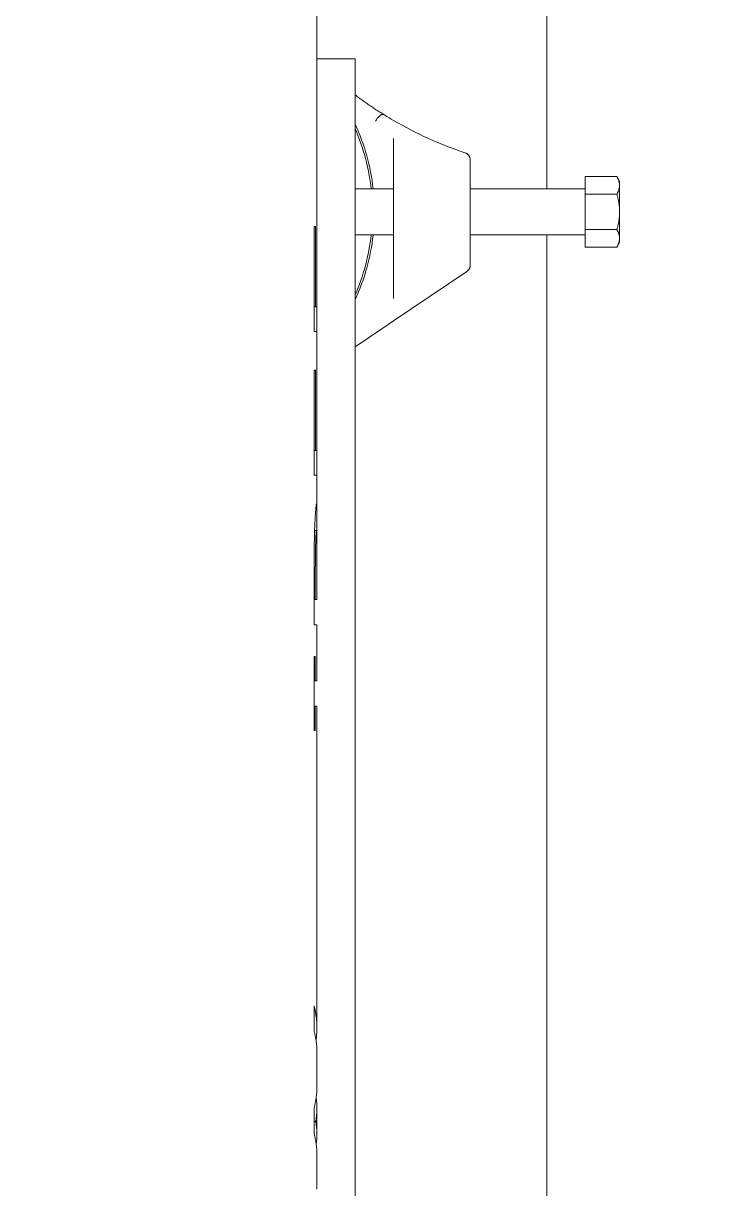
# Model space of a CAD drawing. Extents: x -965262 to 1142518, y -357520 to 71675.
# Drawn here: x -852113.9 to -851933.5, y -93949 to -93644.6 of the extents above; entities that cross this region are included whole.
import ezdxf

# ---------------------------------------------------------------- set-up
doc = ezdxf.new("R2010")
doc.units = 0
doc.header["$LTSCALE"] = 10
doc.layers.get('0').update_dxf_attribs({"linetype": 'CONTINUOUS', "lineweight": 30})
doc.layers.add('Оборудование', color=7, linetype='CONTINUOUS', lineweight=30)

msp = doc.modelspace()

# ---------------------------------------------------------------- hatches: boundary and pattern name
at = {"lineweight": 30, "true_color": 0x1b8828}
h = msp.add_hatch(color=106, dxfattribs=at)
h.dxf.hatch_style = 1
h.paths.add_polyline_path([(-851459.79, -90277.67), (-853359.79, -90277.67), (-853359.79, -94944.84), (-851459.79, -94944.84)])
h.paths.add_polyline_path([(-851559.79, -94844.84), (-853259.79, -94844.84), (-853259.79, -90344.85), (-851559.79, -90344.85)], flags=16)

# ---------------------------------------------------------------- linework, layer by layer
at = {"layer": 'Оборудование', "color": 7, "lineweight": 0}
for p, q in [((-852037.29, -93701.67, -2902.58), (-852037.29, -93449.84, -2902.58)), ((-851977.29, -93687.84, -2902.58), (-851977.29, -93593.84, -2902.58)), ((-852027.29, -93653.84, -2902.58), (-852037.29, -93653.84, -2902.58)), ((-852027.29, -94363.84, -2902.58), (-852027.29, -93653.84, -2902.58)), ((-852025.83, -93664.39, -2902.58), (-852026.11, -93664.19, -2902.58)), ((-852025.56, -93664.59, -2902.58), (-852025.83, -93664.39, -2902.58)), ((-852025.28, -93664.79, -2902.58), (-852025.56, -93664.59, -2902.58)), ((-852025.01, -93664.99, -2902.58), (-852025.28, -93664.79, -2902.58)), ((-852024.73, -93665.19, -2902.58), (-852025.01, -93664.99, -2902.58)), ((-852024.45, -93665.38, -2902.58), (-852024.73, -93665.19, -2902.58)), ((-852024.17, -93665.58, -2902.58), (-852024.45, -93665.38, -2902.58)), ((-852023.9, -93665.77, -2902.58), (-852024.17, -93665.58, -2902.58)), ((-852023.62, -93665.96, -2902.58), (-852023.9, -93665.77, -2902.58)), ((-852023.34, -93666.15, -2902.58), (-852023.62, -93665.96, -2902.58)), ((-852023.07, -93666.34, -2902.58), (-852023.34, -93666.15, -2902.58)), ((-852022.79, -93666.52, -2902.58), (-852023.07, -93666.34, -2902.58)), ((-852022.52, -93666.71, -2902.58), (-852022.79, -93666.52, -2902.58)), ((-852022.24, -93666.89, -2902.58), (-852022.52, -93666.71, -2902.58)), ((-852021.97, -93667.07, -2902.58), (-852022.24, -93666.89, -2902.58)), ((-852021.7, -93667.24, -2902.58), (-852021.97, -93667.07, -2902.58)), ((-852021.43, -93667.42, -2902.58), (-852021.7, -93667.24, -2902.58)), ((-852021.17, -93667.59, -2902.58), (-852021.43, -93667.42, -2902.58)), ((-852020.9, -93667.76, -2902.58), (-852021.17, -93667.59, -2902.58)), ((-852020.64, -93667.93, -2902.58), (-852020.9, -93667.76, -2902.58)), ((-852020.38, -93668.1, -2902.58), (-852020.64, -93667.93, -2902.58)), ((-852020.12, -93668.26, -2902.58), (-852020.38, -93668.1, -2902.58)), ((-852021.97, -93670.12, -2902.58), (-852021.91, -93670, -2902.58)), ((-852021.91, -93670, -2902.58), (-852021.84, -93669.88, -2902.58)), ((-852021.84, -93669.88, -2902.58), (-852021.77, -93669.76, -2902.58)), ((-852021.77, -93669.76, -2902.58), (-852021.69, -93669.64, -2902.58)), ((-852021.69, -93669.64, -2902.58), (-852021.61, -93669.52, -2902.58)), ((-852021.61, -93669.52, -2902.58), (-852021.52, -93669.4, -2902.58)), ((-852021.52, -93669.4, -2902.58), (-852021.44, -93669.29, -2902.58)), ((-852021.44, -93669.29, -2902.58), (-852021.34, -93669.19, -2902.58)), ((-852021.34, -93669.19, -2902.58), (-852021.25, -93669.08, -2902.58)), ((-852021.25, -93669.08, -2902.58), (-852021.16, -93668.99, -2902.58)), ((-852021.16, -93668.99, -2902.58), (-852021.06, -93668.9, -2902.58)), ((-852021.06, -93668.9, -2902.58), (-852020.97, -93668.81, -2902.58)), ((-852020.97, -93668.81, -2902.58), (-852020.87, -93668.74, -2902.58)), ((-852020.87, -93668.74, -2902.58), (-852020.77, -93668.67, -2902.58)), ((-852020.77, -93668.67, -2902.58), (-852020.68, -93668.6, -2902.58)), ((-852020.68, -93668.6, -2902.58), (-852020.58, -93668.55, -2902.58)), ((-852020.58, -93668.55, -2902.58), (-852020.49, -93668.5, -2902.58)), ((-852020.49, -93668.5, -2902.58), (-852020.4, -93668.46, -2902.58)), ((-852020.4, -93668.46, -2902.58), (-852020.31, -93668.43, -2902.58)), ((-852020.31, -93668.43, -2902.58), (-852020.22, -93668.41, -2902.58)), ((-852020.22, -93668.41, -2902.58), (-852020.14, -93668.39, -2902.58)), ((-852020.14, -93668.39, -2902.58), (-852020.06, -93668.39, -2902.58)), ((-852019.86, -93668.42, -2902.58), (-852020.12, -93668.26, -2902.58)), ((-852020.06, -93668.39, -2902.58), (-852019.99, -93668.39, -2902.58)), ((-852019.99, -93668.39, -2902.58), (-852019.92, -93668.41, -2902.58)), ((-852019.92, -93668.41, -2902.58), (-852019.91, -93668.41, -2902.58)), ((-852019.91, -93668.41, -2902.58), (-852019.9, -93668.41, -2902.58)), ((-852019.9, -93668.41, -2902.58), (-852019.89, -93668.42, -2902.58)), ((-852019.89, -93668.42, -2902.58), (-852019.88, -93668.42, -2902.58)), ((-852019.88, -93668.42, -2902.58), (-852019.87, -93668.43, -2902.58)), ((-852019.87, -93668.43, -2902.58), (-852019.86, -93668.43, -2902.58)), ((-852019.61, -93668.58, -2902.58), (-852019.86, -93668.42, -2902.58)), ((-852019.86, -93668.43, -2902.58), (-852019.84, -93668.44, -2902.58)), ((-852019.84, -93668.44, -2902.58), (-852019.83, -93668.45, -2902.58)), ((-852019.83, -93668.45, -2902.58), (-852019.82, -93668.45, -2902.58)), ((-852019.82, -93668.45, -2902.58), (-852019.8, -93668.46, -2902.58)), ((-852019.8, -93668.46, -2902.58), (-852019.79, -93668.47, -2902.58)), ((-852019.79, -93668.47, -2902.58), (-852019.78, -93668.48, -2902.58)), ((-852019.78, -93668.48, -2902.58), (-852019.76, -93668.48, -2902.58)), ((-852019.76, -93668.48, -2902.58), (-852019.75, -93668.49, -2902.58)), ((-852019.75, -93668.49, -2902.58), (-852019.73, -93668.5, -2902.58)), ((-852019.73, -93668.5, -2902.58), (-852019.72, -93668.51, -2902.58)), ((-852019.72, -93668.51, -2902.58), (-852019.71, -93668.52, -2902.58)), ((-852019.71, -93668.52, -2902.58), (-852019.69, -93668.53, -2902.58)), ((-852019.69, -93668.53, -2902.58), (-852019.68, -93668.54, -2902.58)), ((-852019.68, -93668.54, -2902.58), (-852019.66, -93668.54, -2902.58)), ((-852019.66, -93668.54, -2902.58), (-852019.65, -93668.55, -2902.58)), ((-852019.65, -93668.55, -2902.58), (-852019.63, -93668.56, -2902.58)), ((-852019.63, -93668.56, -2902.58), (-852019.62, -93668.57, -2902.58)), ((-852019.62, -93668.57, -2902.58), (-852019.61, -93668.58, -2902.58)), ((-852017.29, -93674.7, -2902.58), (-852017.29, -93680.57, -2902.58)), ((-851998.66, -93678.39, -2902.58), (-851998.56, -93678.43, -2902.58)), ((-851998.56, -93678.43, -2902.58), (-851998.46, -93678.47, -2902.58)), ((-851998.46, -93678.47, -2902.58), (-851998.37, -93678.51, -2902.58)), ((-851998.37, -93678.51, -2902.58), (-851998.28, -93678.56, -2902.58)), ((-851998.28, -93678.56, -2902.58), (-851998.19, -93678.62, -2902.58)), ((-851998.19, -93678.62, -2902.58), (-851998.11, -93678.68, -2902.58)), ((-851998.11, -93678.68, -2902.58), (-851998.02, -93678.74, -2902.58)), ((-851998.02, -93678.74, -2902.58), (-851997.94, -93678.81, -2902.58)), ((-851997.94, -93678.81, -2902.58), (-851997.87, -93678.88, -2902.58)), ((-851997.87, -93678.88, -2902.58), (-851997.8, -93678.96, -2902.58)), ((-851997.8, -93678.96, -2902.58), (-851997.73, -93679.04, -2902.58)), ((-851997.73, -93679.04, -2902.58), (-851997.67, -93679.12, -2902.58)), ((-851997.67, -93679.12, -2902.58), (-851997.61, -93679.21, -2902.58)), ((-851997.61, -93679.21, -2902.58), (-851997.56, -93679.29, -2902.58)), ((-851997.56, -93679.29, -2902.58), (-851997.51, -93679.39, -2902.58)), ((-851997.51, -93679.39, -2902.58), (-851997.46, -93679.48, -2902.58)), ((-851997.46, -93679.48, -2902.58), (-851997.42, -93679.58, -2902.58)), ((-851997.42, -93679.58, -2902.58), (-851997.39, -93679.67, -2902.58)), ((-851997.39, -93679.67, -2902.58), (-851997.36, -93679.77, -2902.58)), ((-851997.36, -93679.77, -2902.58), (-851997.33, -93679.88, -2902.58)), ((-851997.33, -93679.88, -2902.58), (-851997.32, -93679.98, -2902.58)), ((-851997.32, -93679.98, -2902.58), (-851997.3, -93680.08, -2902.58)), ((-851997.3, -93680.08, -2902.58), (-851997.29, -93680.19, -2902.58)), ((-851997.29, -93680.19, -2902.58), (-851997.29, -93680.29, -2902.58)), ((-852017.29, -93680.57, -2902.58), (-852017.29, -93707.23, -2902.58)), ((-851997.29, -93680.81, -2902.58), (-851997.29, -93680.29, -2902.58)), ((-851997.29, -93706.89, -2902.58), (-851997.29, -93680.81, -2902.58)), ((-851967.29, -93689.22, -2902.58), (-851967.29, -93684.6, -2902.58)), ((-851967.29, -93684.6, -2902.58), (-851959.01, -93684.6, -2902.58)), ((-851958.29, -93685.84, -2902.58), (-851959.01, -93684.6, -2902.58)), ((-851958.94, -93684.71, -2902.58), (-851959.01, -93684.6, -2902.58)), ((-851958.89, -93684.81, -2902.58), (-851958.94, -93684.71, -2902.58)), ((-851958.83, -93684.91, -2902.58), (-851958.89, -93684.81, -2902.58)), ((-851958.78, -93685.02, -2902.58), (-851958.83, -93684.91, -2902.58)), ((-851958.73, -93685.12, -2902.58), (-851958.78, -93685.02, -2902.58)), ((-851958.69, -93685.22, -2902.58), (-851958.73, -93685.12, -2902.58)), ((-851958.64, -93685.32, -2902.58), (-851958.69, -93685.22, -2902.58)), ((-851958.6, -93685.41, -2902.58), (-851958.64, -93685.32, -2902.58)), ((-851958.56, -93685.51, -2902.58), (-851958.6, -93685.41, -2902.58)), ((-851958.53, -93685.61, -2902.58), (-851958.56, -93685.51, -2902.58)), ((-851958.5, -93685.7, -2902.58), (-851958.53, -93685.61, -2902.58)), ((-851958.47, -93685.8, -2902.58), (-851958.5, -93685.7, -2902.58)), ((-851958.44, -93685.89, -2902.58), (-851958.47, -93685.8, -2902.58)), ((-851958.41, -93685.99, -2902.58), (-851958.44, -93685.89, -2902.58)), ((-851958.39, -93686.08, -2902.58), (-851958.41, -93685.99, -2902.58)), ((-851958.37, -93686.17, -2902.58), (-851958.39, -93686.08, -2902.58)), ((-851958.35, -93686.26, -2902.58), (-851958.37, -93686.17, -2902.58)), ((-851958.33, -93686.36, -2902.58), (-851958.35, -93686.26, -2902.58)), ((-851958.32, -93686.45, -2902.58), (-851958.33, -93686.36, -2902.58)), ((-851958.29, -93686.91, -2902.58), (-851958.29, -93685.84, -2902.58)), ((-852017.29, -93687.84, -2902.58), (-852027.29, -93687.84, -2902.58)), ((-851967.29, -93687.84, -2902.58), (-851997.29, -93687.84, -2902.58)), ((-851967.29, -93689.22, -2902.58), (-851959.01, -93689.22, -2902.58)), ((-851967.29, -93698.46, -2902.58), (-851967.29, -93689.22, -2902.58)), ((-851959.01, -93689.22, -2902.58), (-851958.94, -93689.11, -2902.58)), ((-851958.94, -93689.43, -2902.58), (-851959.01, -93689.22, -2902.58)), ((-851958.94, -93689.11, -2902.58), (-851958.89, -93689.01, -2902.58)), ((-851958.89, -93689.01, -2902.58), (-851958.83, -93688.9, -2902.58)), ((-851958.83, -93688.9, -2902.58), (-851958.78, -93688.8, -2902.58)), ((-851958.78, -93688.8, -2902.58), (-851958.73, -93688.7, -2902.58)), ((-851958.73, -93688.7, -2902.58), (-851958.69, -93688.6, -2902.58)), ((-851958.69, -93688.6, -2902.58), (-851958.64, -93688.5, -2902.58)), ((-851958.64, -93688.5, -2902.58), (-851958.6, -93688.41, -2902.58)), ((-851958.6, -93688.41, -2902.58), (-851958.56, -93688.31, -2902.58)), ((-851958.56, -93688.31, -2902.58), (-851958.53, -93688.21, -2902.58)), ((-851958.53, -93688.21, -2902.58), (-851958.5, -93688.12, -2902.58)), ((-851958.5, -93688.12, -2902.58), (-851958.47, -93688.02, -2902.58)), ((-851958.47, -93688.02, -2902.58), (-851958.44, -93687.93, -2902.58)), ((-851958.44, -93687.93, -2902.58), (-851958.41, -93687.83, -2902.58)), ((-851958.41, -93687.83, -2902.58), (-851958.39, -93687.74, -2902.58)), ((-851958.39, -93687.74, -2902.58), (-851958.37, -93687.65, -2902.58)), ((-851958.37, -93687.65, -2902.58), (-851958.35, -93687.56, -2902.58)), ((-851958.35, -93687.56, -2902.58), (-851958.33, -93687.46, -2902.58)), ((-851958.33, -93687.46, -2902.58), (-851958.32, -93687.37, -2902.58)), ((-851958.31, -93686.54, -2902.58), (-851958.32, -93686.45, -2902.58)), ((-851958.32, -93687.37, -2902.58), (-851958.31, -93687.28, -2902.58)), ((-851958.3, -93686.63, -2902.58), (-851958.31, -93686.54, -2902.58)), ((-851958.31, -93687.28, -2902.58), (-851958.3, -93687.19, -2902.58)), ((-851958.3, -93686.72, -2902.58), (-851958.3, -93686.63, -2902.58)), ((-851958.29, -93686.82, -2902.58), (-851958.3, -93686.72, -2902.58)), ((-851958.3, -93687.09, -2902.58), (-851958.29, -93687, -2902.58)), ((-851958.3, -93687.19, -2902.58), (-851958.3, -93687.09, -2902.58)), ((-851958.29, -93686.91, -2902.58), (-851958.29, -93686.82, -2902.58)), ((-851958.29, -93693.84, -2902.58), (-851958.29, -93686.91, -2902.58)), ((-851958.29, -93687, -2902.58), (-851958.29, -93686.91, -2902.58)), ((-851958.89, -93689.64, -2902.58), (-851958.94, -93689.43, -2902.58)), ((-851958.83, -93689.85, -2902.58), (-851958.89, -93689.64, -2902.58)), ((-851958.78, -93690.05, -2902.58), (-851958.83, -93689.85, -2902.58)), ((-851958.73, -93690.25, -2902.58), (-851958.78, -93690.05, -2902.58)), ((-851958.69, -93690.45, -2902.58), (-851958.73, -93690.25, -2902.58)), ((-851958.64, -93690.65, -2902.58), (-851958.69, -93690.45, -2902.58)), ((-851958.6, -93690.85, -2902.58), (-851958.64, -93690.65, -2902.58)), ((-851958.56, -93691.04, -2902.58), (-851958.6, -93690.85, -2902.58)), ((-851958.53, -93691.23, -2902.58), (-851958.56, -93691.04, -2902.58)), ((-851958.5, -93691.42, -2902.58), (-851958.53, -93691.23, -2902.58)), ((-851958.47, -93691.61, -2902.58), (-851958.5, -93691.42, -2902.58)), ((-851958.44, -93691.8, -2902.58), (-851958.47, -93691.61, -2902.58)), ((-851958.41, -93691.99, -2902.58), (-851958.44, -93691.8, -2902.58)), ((-851958.39, -93692.17, -2902.58), (-851958.41, -93691.99, -2902.58)), ((-851958.37, -93692.36, -2902.58), (-851958.39, -93692.17, -2902.58)), ((-851958.35, -93692.55, -2902.58), (-851958.37, -93692.36, -2902.58)), ((-851958.41, -93695.69, -2902.58), (-851958.39, -93695.5, -2902.58)), ((-851958.39, -93695.5, -2902.58), (-851958.37, -93695.32, -2902.58)), ((-851958.37, -93695.32, -2902.58), (-851958.35, -93695.13, -2902.58)), ((-851958.33, -93692.73, -2902.58), (-851958.35, -93692.55, -2902.58)), ((-851958.35, -93695.13, -2902.58), (-851958.33, -93694.95, -2902.58)), ((-851958.32, -93692.92, -2902.58), (-851958.33, -93692.73, -2902.58)), ((-851958.33, -93694.95, -2902.58), (-851958.32, -93694.76, -2902.58)), ((-851958.31, -93693.1, -2902.58), (-851958.32, -93692.92, -2902.58)), ((-851958.32, -93694.76, -2902.58), (-851958.31, -93694.58, -2902.58)), ((-851958.3, -93693.28, -2902.58), (-851958.31, -93693.1, -2902.58)), ((-851958.31, -93694.58, -2902.58), (-851958.3, -93694.39, -2902.58)), ((-851958.3, -93693.47, -2902.58), (-851958.3, -93693.28, -2902.58)), ((-851958.29, -93693.65, -2902.58), (-851958.3, -93693.47, -2902.58)), ((-851958.3, -93694.21, -2902.58), (-851958.29, -93694.02, -2902.58)), ((-851958.3, -93694.39, -2902.58), (-851958.3, -93694.21, -2902.58)), ((-851958.29, -93693.84, -2902.58), (-851958.29, -93693.65, -2902.58)), ((-851958.29, -93700.77, -2902.58), (-851958.29, -93693.84, -2902.58)), ((-851958.29, -93694.02, -2902.58), (-851958.29, -93693.84, -2902.58)), ((-852038.04, -93725.12, -2902.58), (-852038.04, -93697.69, -2902.58)), ((-852037.7, -93697.69, -2902.58), (-852038.04, -93697.69, -2902.58)), ((-852037.7, -93697.69, -2902.58), (-852037.7, -93718.68, -2902.58)), ((-851967.29, -93698.46, -2902.58), (-851959.01, -93698.46, -2902.58)), ((-851967.29, -93703.08, -2902.58), (-851967.29, -93698.46, -2902.58)), ((-851959.01, -93698.46, -2902.58), (-851958.94, -93698.24, -2902.58)), ((-851958.94, -93698.56, -2902.58), (-851959.01, -93698.46, -2902.58)), ((-851958.94, -93698.24, -2902.58), (-851958.89, -93698.03, -2902.58)), ((-851958.89, -93698.03, -2902.58), (-851958.83, -93697.83, -2902.58)), ((-851958.83, -93697.83, -2902.58), (-851958.78, -93697.62, -2902.58)), ((-851958.78, -93697.62, -2902.58), (-851958.73, -93697.42, -2902.58)), ((-851958.73, -93697.42, -2902.58), (-851958.69, -93697.22, -2902.58)), ((-851958.69, -93697.22, -2902.58), (-851958.64, -93697.02, -2902.58)), ((-851958.64, -93697.02, -2902.58), (-851958.6, -93696.83, -2902.58)), ((-851958.6, -93696.83, -2902.58), (-851958.56, -93696.64, -2902.58)), ((-851958.56, -93696.64, -2902.58), (-851958.53, -93696.44, -2902.58)), ((-851958.53, -93696.44, -2902.58), (-851958.5, -93696.25, -2902.58)), ((-851958.5, -93696.25, -2902.58), (-851958.47, -93696.06, -2902.58)), ((-851958.47, -93696.06, -2902.58), (-851958.44, -93695.87, -2902.58)), ((-851958.44, -93695.87, -2902.58), (-851958.41, -93695.69, -2902.58)), ((-852017.29, -93699.84, -2902.58), (-852027.29, -93699.84, -2902.58)), ((-851967.29, -93699.84, -2902.58), (-851997.29, -93699.84, -2902.58)), ((-851977.29, -94317.84, -2902.58), (-851977.29, -93699.84, -2902.58)), ((-851958.89, -93698.67, -2902.58), (-851958.94, -93698.56, -2902.58)), ((-851958.83, -93698.77, -2902.58), (-851958.89, -93698.67, -2902.58)), ((-851958.78, -93698.87, -2902.58), (-851958.83, -93698.77, -2902.58)), ((-851958.73, -93698.97, -2902.58), (-851958.78, -93698.87, -2902.58)), ((-851958.69, -93699.07, -2902.58), (-851958.73, -93698.97, -2902.58)), ((-851958.64, -93699.17, -2902.58), (-851958.69, -93699.07, -2902.58)), ((-851958.6, -93699.27, -2902.58), (-851958.64, -93699.17, -2902.58)), ((-851958.56, -93699.37, -2902.58), (-851958.6, -93699.27, -2902.58)), ((-851958.53, -93699.46, -2902.58), (-851958.56, -93699.37, -2902.58)), ((-851958.5, -93699.56, -2902.58), (-851958.53, -93699.46, -2902.58)), ((-851958.47, -93699.65, -2902.58), (-851958.5, -93699.56, -2902.58)), ((-851958.44, -93699.75, -2902.58), (-851958.47, -93699.65, -2902.58)), ((-851958.41, -93699.84, -2902.58), (-851958.44, -93699.75, -2902.58)), ((-851958.39, -93699.93, -2902.58), (-851958.41, -93699.84, -2902.58)), ((-851958.37, -93700.03, -2902.58), (-851958.39, -93699.93, -2902.58)), ((-851958.39, -93701.6, -2902.58), (-851958.37, -93701.5, -2902.58)), ((-851958.35, -93700.12, -2902.58), (-851958.37, -93700.03, -2902.58)), ((-851958.37, -93701.5, -2902.58), (-851958.35, -93701.41, -2902.58)), ((-851958.33, -93700.21, -2902.58), (-851958.35, -93700.12, -2902.58)), ((-851958.35, -93701.41, -2902.58), (-851958.33, -93701.32, -2902.58)), ((-851958.32, -93700.3, -2902.58), (-851958.33, -93700.21, -2902.58)), ((-851958.33, -93701.32, -2902.58), (-851958.32, -93701.23, -2902.58)), ((-851958.31, -93700.4, -2902.58), (-851958.32, -93700.3, -2902.58)), ((-851958.32, -93701.23, -2902.58), (-851958.31, -93701.14, -2902.58)), ((-851958.3, -93700.49, -2902.58), (-851958.31, -93700.4, -2902.58)), ((-851958.31, -93701.14, -2902.58), (-851958.3, -93701.04, -2902.58)), ((-851958.3, -93700.58, -2902.58), (-851958.3, -93700.49, -2902.58)), ((-851958.29, -93700.67, -2902.58), (-851958.3, -93700.58, -2902.58)), ((-851958.3, -93700.95, -2902.58), (-851958.29, -93700.86, -2902.58)), ((-851958.3, -93701.04, -2902.58), (-851958.3, -93700.95, -2902.58)), ((-851958.29, -93700.77, -2902.58), (-851958.29, -93700.67, -2902.58)), ((-851958.29, -93701.84, -2902.58), (-851958.29, -93700.77, -2902.58)), ((-851958.29, -93700.86, -2902.58), (-851958.29, -93700.77, -2902.58)), ((-852037.3, -93704.23, -2902.58), (-852037.29, -93703.37, -2902.58)), ((-852037.3, -93705.12, -2902.58), (-852037.3, -93704.23, -2902.58)), ((-852037.29, -93702.55, -2902.58), (-852037.29, -93701.67, -2902.58)), ((-852037.29, -93703.37, -2902.58), (-852037.29, -93702.55, -2902.58)), ((-851967.29, -93703.08, -2902.58), (-851959.01, -93703.08, -2902.58)), ((-851958.29, -93701.84, -2902.58), (-851959.01, -93703.08, -2902.58)), ((-851959.01, -93703.08, -2902.58), (-851958.94, -93702.97, -2902.58)), ((-851958.94, -93702.97, -2902.58), (-851958.89, -93702.86, -2902.58)), ((-851958.89, -93702.86, -2902.58), (-851958.83, -93702.76, -2902.58)), ((-851958.83, -93702.76, -2902.58), (-851958.78, -93702.66, -2902.58)), ((-851958.78, -93702.66, -2902.58), (-851958.73, -93702.56, -2902.58)), ((-851958.73, -93702.56, -2902.58), (-851958.69, -93702.46, -2902.58)), ((-851958.69, -93702.46, -2902.58), (-851958.64, -93702.36, -2902.58)), ((-851958.64, -93702.36, -2902.58), (-851958.6, -93702.26, -2902.58)), ((-851958.6, -93702.26, -2902.58), (-851958.56, -93702.16, -2902.58)), ((-851958.56, -93702.16, -2902.58), (-851958.53, -93702.07, -2902.58)), ((-851958.53, -93702.07, -2902.58), (-851958.5, -93701.97, -2902.58)), ((-851958.5, -93701.97, -2902.58), (-851958.47, -93701.88, -2902.58)), ((-851958.47, -93701.88, -2902.58), (-851958.44, -93701.78, -2902.58)), ((-851958.44, -93701.78, -2902.58), (-851958.41, -93701.69, -2902.58)), ((-851958.41, -93701.69, -2902.58), (-851958.39, -93701.6, -2902.58)), ((-852037.31, -93707.56, -2902.58), (-852037.3, -93706.94, -2902.58)), ((-852037.31, -93707.91, -2902.58), (-852037.31, -93707.56, -2902.58)), ((-852037.3, -93706.05, -2902.58), (-852037.3, -93705.12, -2902.58)), ((-852037.3, -93706.94, -2902.58), (-852037.3, -93706.05, -2902.58)), ((-852017.29, -93707.23, -2902.58), (-852017.29, -93716.44, -2902.58)), ((-851997.29, -93707.77, -2902.58), (-851997.29, -93706.89, -2902.58)), ((-852037.31, -93708.27, -2902.58), (-852037.31, -93707.91, -2902.58)), ((-852037.31, -93708.09, -2902.58), (-852037.31, -93708.33, -2902.58)), ((-852037.31, -93708.62, -2902.58), (-852037.31, -93708.27, -2902.58)), ((-852037.31, -93708.33, -2902.58), (-852037.3, -93708.58, -2902.58)), ((-852037.31, -93708.98, -2902.58), (-852037.31, -93708.62, -2902.58)), ((-852037.31, -93709.35, -2902.58), (-852037.31, -93708.98, -2902.58)), ((-852037.31, -93709.72, -2902.58), (-852037.31, -93709.35, -2902.58)), ((-852037.31, -93710.09, -2902.58), (-852037.31, -93709.72, -2902.58)), ((-852037.31, -93710.46, -2902.58), (-852037.31, -93710.09, -2902.58)), ((-852037.31, -93710.83, -2902.58), (-852037.31, -93710.46, -2902.58)), ((-852037.3, -93708.58, -2902.58), (-852037.3, -93708.83, -2902.58)), ((-852037.3, -93708.83, -2902.58), (-852037.3, -93709.08, -2902.58)), ((-852037.3, -93709.08, -2902.58), (-852037.3, -93709.34, -2902.58)), ((-852037.3, -93709.34, -2902.58), (-852037.3, -93709.6, -2902.58)), ((-852037.3, -93709.6, -2902.58), (-852037.3, -93709.87, -2902.58)), ((-852037.3, -93709.87, -2902.58), (-852037.3, -93710.15, -2902.58)), ((-852037.3, -93710.15, -2902.58), (-852037.3, -93710.44, -2902.58)), ((-852037.3, -93710.44, -2902.58), (-852037.3, -93710.73, -2902.58)), ((-851998.17, -93709.43, -2902.58), (-852017.29, -93722.32, -2902.58)), ((-851998.11, -93709.39, -2902.58), (-851998.17, -93709.43, -2902.58)), ((-851998.17, -93709.43, -2902.58), (-851998.17, -93709.43, -2902.58)), ((-851998.04, -93709.34, -2902.58), (-851998.11, -93709.39, -2902.58)), ((-851997.98, -93709.28, -2902.58), (-851998.04, -93709.34, -2902.58)), ((-851997.92, -93709.23, -2902.58), (-851997.98, -93709.28, -2902.58)), ((-851997.86, -93709.17, -2902.58), (-851997.92, -93709.23, -2902.58)), ((-851997.81, -93709.11, -2902.58), (-851997.86, -93709.17, -2902.58)), ((-851997.75, -93709.05, -2902.58), (-851997.81, -93709.11, -2902.58)), ((-851997.7, -93708.99, -2902.58), (-851997.75, -93709.05, -2902.58)), ((-851997.65, -93708.92, -2902.58), (-851997.7, -93708.99, -2902.58)), ((-851997.61, -93708.85, -2902.58), (-851997.65, -93708.92, -2902.58)), ((-851997.56, -93708.78, -2902.58), (-851997.61, -93708.85, -2902.58)), ((-851997.53, -93708.71, -2902.58), (-851997.56, -93708.78, -2902.58)), ((-851997.49, -93708.64, -2902.58), (-851997.53, -93708.71, -2902.58)), ((-851997.45, -93708.57, -2902.58), (-851997.49, -93708.64, -2902.58)), ((-851997.42, -93708.49, -2902.58), (-851997.45, -93708.57, -2902.58)), ((-851997.4, -93708.41, -2902.58), (-851997.42, -93708.49, -2902.58)), ((-851997.37, -93708.34, -2902.58), (-851997.4, -93708.41, -2902.58)), ((-851997.35, -93708.26, -2902.58), (-851997.37, -93708.34, -2902.58)), ((-851997.33, -93708.18, -2902.58), (-851997.35, -93708.26, -2902.58)), ((-851997.32, -93708.1, -2902.58), (-851997.33, -93708.18, -2902.58)), ((-851997.31, -93708.02, -2902.58), (-851997.32, -93708.1, -2902.58)), ((-851997.3, -93707.94, -2902.58), (-851997.31, -93708.02, -2902.58)), ((-851997.29, -93707.86, -2902.58), (-851997.3, -93707.94, -2902.58)), ((-851997.29, -93707.77, -2902.58), (-851997.29, -93707.86, -2902.58)), ((-852037.31, -93711.2, -2902.58), (-852037.31, -93710.83, -2902.58)), ((-852037.31, -93711.58, -2902.58), (-852037.31, -93711.2, -2902.58)), ((-852037.31, -93711.95, -2902.58), (-852037.31, -93711.58, -2902.58)), ((-852037.31, -93712.32, -2902.58), (-852037.31, -93711.95, -2902.58)), ((-852037.31, -93712.69, -2902.58), (-852037.31, -93712.32, -2902.58)), ((-852037.31, -93713.05, -2902.58), (-852037.31, -93712.69, -2902.58)), ((-852037.31, -93713.42, -2902.58), (-852037.31, -93713.05, -2902.58)), ((-852037.31, -93713.78, -2902.58), (-852037.31, -93713.42, -2902.58)), ((-852037.3, -93710.73, -2902.58), (-852037.3, -93711.03, -2902.58)), ((-852037.3, -93711.03, -2902.58), (-852037.3, -93711.33, -2902.58)), ((-852037.3, -93711.33, -2902.58), (-852037.3, -93711.64, -2902.58)), ((-852037.3, -93711.64, -2902.58), (-852037.3, -93711.95, -2902.58)), ((-852037.3, -93711.95, -2902.58), (-852037.3, -93712.27, -2902.58)), ((-852037.3, -93712.27, -2902.58), (-852037.3, -93712.59, -2902.58)), ((-852037.3, -93712.59, -2902.58), (-852037.3, -93712.91, -2902.58)), ((-852037.3, -93712.91, -2902.58), (-852037.3, -93713.24, -2902.58)), ((-852037.3, -93713.24, -2902.58), (-852037.3, -93713.57, -2902.58)), ((-852037.3, -93713.57, -2902.58), (-852037.3, -93713.9, -2902.58)), ((-852037.31, -93714.14, -2902.58), (-852037.31, -93713.78, -2902.58)), ((-852037.31, -93714.64, -2902.58), (-852037.31, -93714.14, -2902.58)), ((-852037.31, -93715.1, -2902.58), (-852037.31, -93714.64, -2902.58)), ((-852037.31, -93715.52, -2902.58), (-852037.31, -93715.1, -2902.58)), ((-852037.31, -93715.86, -2902.58), (-852037.31, -93715.52, -2902.58)), ((-852037.31, -93716.13, -2902.58), (-852037.31, -93715.86, -2902.58)), ((-852037.31, -93716.3, -2902.58), (-852037.31, -93716.13, -2902.58)), ((-852037.31, -93716.44, -2902.58), (-852037.31, -93716.3, -2902.58)), ((-852037.31, -93716.57, -2902.58), (-852037.31, -93716.44, -2902.58)), ((-852037.31, -93716.7, -2902.58), (-852037.31, -93716.57, -2902.58)), ((-852037.31, -93716.83, -2902.58), (-852037.31, -93716.7, -2902.58)), ((-852037.3, -93713.9, -2902.58), (-852037.3, -93714.23, -2902.58)), ((-852037.3, -93714.23, -2902.58), (-852037.3, -93714.57, -2902.58)), ((-852037.3, -93714.57, -2902.58), (-852037.3, -93714.9, -2902.58)), ((-852037.3, -93714.9, -2902.58), (-852037.3, -93715.23, -2902.58)), ((-852037.3, -93715.23, -2902.58), (-852037.3, -93715.53, -2902.58)), ((-852037.3, -93715.53, -2902.58), (-852037.3, -93715.83, -2902.58)), ((-852037.3, -93715.83, -2902.58), (-852037.3, -93716.13, -2902.58)), ((-852037.3, -93716.13, -2902.58), (-852037.3, -93716.43, -2902.58)), ((-852037.3, -93716.43, -2902.58), (-852037.3, -93716.73, -2902.58)), ((-852037.3, -93716.73, -2902.58), (-852037.3, -93717.03, -2902.58)), ((-852038.04, -93718.68, -2902.58), (-852037.7, -93718.68, -2902.58)), ((-852037.31, -93718.68, -2902.58), (-852037.7, -93718.68, -2902.58)), ((-852037.31, -93716.96, -2902.58), (-852037.31, -93716.83, -2902.58)), ((-852037.31, -93717.1, -2902.58), (-852037.31, -93716.96, -2902.58)), ((-852037.31, -93717.23, -2902.58), (-852037.31, -93717.1, -2902.58)), ((-852037.31, -93717.36, -2902.58), (-852037.31, -93717.23, -2902.58)), ((-852037.31, -93717.49, -2902.58), (-852037.31, -93717.36, -2902.58)), ((-852037.31, -93717.62, -2902.58), (-852037.31, -93717.49, -2902.58)), ((-852037.31, -93717.76, -2902.58), (-852037.31, -93717.62, -2902.58)), ((-852037.31, -93717.89, -2902.58), (-852037.31, -93717.76, -2902.58)), ((-852037.31, -93718.02, -2902.58), (-852037.31, -93717.89, -2902.58)), ((-852037.31, -93718.15, -2902.58), (-852037.31, -93718.02, -2902.58)), ((-852037.31, -93718.28, -2902.58), (-852037.31, -93718.15, -2902.58)), ((-852037.31, -93718.41, -2902.58), (-852037.31, -93718.28, -2902.58)), ((-852037.31, -93718.54, -2902.58), (-852037.31, -93718.41, -2902.58)), ((-852037.31, -93718.68, -2902.58), (-852037.31, -93718.54, -2902.58)), ((-852037.3, -93717.03, -2902.58), (-852037.3, -93717.33, -2902.58)), ((-852037.3, -93717.33, -2902.58), (-852037.3, -93717.62, -2902.58)), ((-852037.3, -93717.62, -2902.58), (-852037.3, -93717.92, -2902.58)), ((-852037.3, -93717.92, -2902.58), (-852037.3, -93718.22, -2902.58)), ((-852037.3, -93718.22, -2902.58), (-852037.3, -93718.52, -2902.58)), ((-852037.3, -93718.52, -2902.58), (-852037.3, -93718.82, -2902.58)), ((-852037.3, -93718.82, -2902.58), (-852037.3, -93719.11, -2902.58)), ((-852037.3, -93719.11, -2902.58), (-852037.3, -93719.41, -2902.58)), ((-852037.3, -93719.41, -2902.58), (-852037.3, -93719.71, -2902.58)), ((-852037.3, -93719.71, -2902.58), (-852037.3, -93720.01, -2902.58)), ((-852037.3, -93720.01, -2902.58), (-852037.3, -93720.3, -2902.58)), ((-852037.3, -93720.3, -2902.58), (-852037.3, -93720.6, -2902.58)), ((-852037.3, -93720.6, -2902.58), (-852037.3, -93720.95, -2902.58)), ((-852037.3, -93720.95, -2902.58), (-852037.3, -93721.53, -2902.58)), ((-852037.3, -93721.53, -2902.58), (-852037.3, -93722.31, -2902.58)), ((-852037.3, -93722.31, -2902.58), (-852037.3, -93723.22, -2902.58)), ((-852017.29, -93722.32, -2902.58), (-852020.31, -93724.36, -2902.58)), ((-852038.04, -93725.12, -2902.58), (-852037.29, -93725.12, -2902.58)), ((-852037.3, -93723.22, -2902.58), (-852037.3, -93724.18, -2902.58)), ((-852037.3, -93724.18, -2902.58), (-852037.3, -93725.12, -2902.58)), ((-852037.29, -93739.19, -2902.58), (-852037.29, -93725.12, -2902.58)), ((-852027.29, -93729.06, -2902.58), (-852020.31, -93724.36, -2902.58)), ((-852037.7, -93735.21, -2902.58), (-852038.04, -93735.21, -2902.58)), ((-852038.04, -93762.64, -2902.58), (-852038.04, -93735.21, -2902.58)), ((-852037.7, -93735.21, -2902.58), (-852037.7, -93756.2, -2902.58)), ((-852037.3, -93741.75, -2902.58), (-852037.29, -93740.89, -2902.58)), ((-852037.29, -93740.07, -2902.58), (-852037.29, -93739.19, -2902.58)), ((-852037.29, -93740.89, -2902.58), (-852037.29, -93740.07, -2902.58)), ((-852037.3, -93742.64, -2902.58), (-852037.3, -93741.75, -2902.58)), ((-852037.3, -93743.57, -2902.58), (-852037.3, -93742.64, -2902.58)), ((-852037.3, -93744.47, -2902.58), (-852037.3, -93743.57, -2902.58)), ((-852037.31, -93745.08, -2902.58), (-852037.3, -93744.47, -2902.58)), ((-852037.31, -93745.43, -2902.58), (-852037.31, -93745.08, -2902.58)), ((-852037.31, -93745.79, -2902.58), (-852037.31, -93745.43, -2902.58)), ((-852037.31, -93745.61, -2902.58), (-852037.31, -93745.85, -2902.58)), ((-852037.31, -93746.14, -2902.58), (-852037.31, -93745.79, -2902.58)), ((-852037.31, -93745.85, -2902.58), (-852037.3, -93746.1, -2902.58)), ((-852037.31, -93746.51, -2902.58), (-852037.31, -93746.14, -2902.58)), ((-852037.31, -93746.87, -2902.58), (-852037.31, -93746.51, -2902.58)), ((-852037.31, -93747.24, -2902.58), (-852037.31, -93746.87, -2902.58)), ((-852037.31, -93747.61, -2902.58), (-852037.31, -93747.24, -2902.58)), ((-852037.3, -93746.1, -2902.58), (-852037.3, -93746.35, -2902.58)), ((-852037.3, -93746.35, -2902.58), (-852037.3, -93746.6, -2902.58)), ((-852037.3, -93746.6, -2902.58), (-852037.3, -93746.86, -2902.58)), ((-852037.3, -93746.86, -2902.58), (-852037.3, -93747.12, -2902.58)), ((-852037.3, -93747.12, -2902.58), (-852037.3, -93747.39, -2902.58)), ((-852037.31, -93747.98, -2902.58), (-852037.31, -93747.61, -2902.58)), ((-852037.31, -93748.35, -2902.58), (-852037.31, -93747.98, -2902.58)), ((-852037.31, -93748.72, -2902.58), (-852037.31, -93748.35, -2902.58)), ((-852037.31, -93749.1, -2902.58), (-852037.31, -93748.72, -2902.58)), ((-852037.31, -93749.47, -2902.58), (-852037.31, -93749.1, -2902.58)), ((-852037.31, -93749.84, -2902.58), (-852037.31, -93749.47, -2902.58)), ((-852037.31, -93750.21, -2902.58), (-852037.31, -93749.84, -2902.58)), ((-852037.31, -93750.58, -2902.58), (-852037.31, -93750.21, -2902.58)), ((-852037.3, -93747.39, -2902.58), (-852037.3, -93747.67, -2902.58)), ((-852037.3, -93747.67, -2902.58), (-852037.3, -93747.96, -2902.58)), ((-852037.3, -93747.96, -2902.58), (-852037.3, -93748.25, -2902.58)), ((-852037.3, -93748.25, -2902.58), (-852037.3, -93748.55, -2902.58)), ((-852037.3, -93748.55, -2902.58), (-852037.3, -93748.85, -2902.58)), ((-852037.3, -93748.85, -2902.58), (-852037.3, -93749.16, -2902.58)), ((-852037.3, -93749.16, -2902.58), (-852037.3, -93749.47, -2902.58)), ((-852037.3, -93749.47, -2902.58), (-852037.3, -93749.79, -2902.58)), ((-852037.3, -93749.79, -2902.58), (-852037.3, -93750.11, -2902.58)), ((-852037.3, -93750.11, -2902.58), (-852037.3, -93750.43, -2902.58)), ((-852037.31, -93750.94, -2902.58), (-852037.31, -93750.58, -2902.58)), ((-852037.31, -93751.3, -2902.58), (-852037.31, -93750.94, -2902.58)), ((-852037.31, -93751.66, -2902.58), (-852037.31, -93751.3, -2902.58)), ((-852037.31, -93752.16, -2902.58), (-852037.31, -93751.66, -2902.58)), ((-852037.31, -93752.62, -2902.58), (-852037.31, -93752.16, -2902.58)), ((-852037.31, -93753.04, -2902.58), (-852037.31, -93752.62, -2902.58)), ((-852037.31, -93753.38, -2902.58), (-852037.31, -93753.04, -2902.58)), ((-852037.3, -93750.43, -2902.58), (-852037.3, -93750.76, -2902.58)), ((-852037.3, -93750.76, -2902.58), (-852037.3, -93751.09, -2902.58)), ((-852037.3, -93751.09, -2902.58), (-852037.3, -93751.42, -2902.58)), ((-852037.3, -93751.42, -2902.58), (-852037.3, -93751.75, -2902.58)), ((-852037.3, -93751.75, -2902.58), (-852037.3, -93752.09, -2902.58)), ((-852037.3, -93752.09, -2902.58), (-852037.3, -93752.42, -2902.58)), ((-852037.3, -93752.42, -2902.58), (-852037.3, -93752.75, -2902.58)), ((-852037.3, -93752.75, -2902.58), (-852037.3, -93753.05, -2902.58)), ((-852037.3, -93753.05, -2902.58), (-852037.3, -93753.35, -2902.58)), ((-852038.04, -93756.2, -2902.58), (-852037.7, -93756.2, -2902.58)), ((-852037.31, -93756.2, -2902.58), (-852037.7, -93756.2, -2902.58)), ((-852037.31, -93753.65, -2902.58), (-852037.31, -93753.38, -2902.58)), ((-852037.31, -93753.82, -2902.58), (-852037.31, -93753.65, -2902.58)), ((-852037.31, -93753.96, -2902.58), (-852037.31, -93753.82, -2902.58)), ((-852037.31, -93754.09, -2902.58), (-852037.31, -93753.96, -2902.58)), ((-852037.31, -93754.22, -2902.58), (-852037.31, -93754.09, -2902.58)), ((-852037.31, -93754.35, -2902.58), (-852037.31, -93754.22, -2902.58)), ((-852037.31, -93754.48, -2902.58), (-852037.31, -93754.35, -2902.58)), ((-852037.31, -93754.62, -2902.58), (-852037.31, -93754.48, -2902.58)), ((-852037.31, -93754.75, -2902.58), (-852037.31, -93754.62, -2902.58)), ((-852037.31, -93754.88, -2902.58), (-852037.31, -93754.75, -2902.58)), ((-852037.31, -93755.01, -2902.58), (-852037.31, -93754.88, -2902.58)), ((-852037.31, -93755.14, -2902.58), (-852037.31, -93755.01, -2902.58)), ((-852037.31, -93755.28, -2902.58), (-852037.31, -93755.14, -2902.58)), ((-852037.31, -93755.41, -2902.58), (-852037.31, -93755.28, -2902.58)), ((-852037.31, -93755.54, -2902.58), (-852037.31, -93755.41, -2902.58)), ((-852037.31, -93755.67, -2902.58), (-852037.31, -93755.54, -2902.58)), ((-852037.31, -93755.8, -2902.58), (-852037.31, -93755.67, -2902.58)), ((-852037.31, -93755.93, -2902.58), (-852037.31, -93755.8, -2902.58)), ((-852037.31, -93756.06, -2902.58), (-852037.31, -93755.93, -2902.58)), ((-852037.31, -93756.2, -2902.58), (-852037.31, -93756.06, -2902.58)), ((-852037.3, -93753.35, -2902.58), (-852037.3, -93753.65, -2902.58)), ((-852037.3, -93753.65, -2902.58), (-852037.3, -93753.95, -2902.58)), ((-852037.3, -93753.95, -2902.58), (-852037.3, -93754.25, -2902.58)), ((-852037.3, -93754.25, -2902.58), (-852037.3, -93754.55, -2902.58)), ((-852037.3, -93754.55, -2902.58), (-852037.3, -93754.85, -2902.58)), ((-852037.3, -93754.85, -2902.58), (-852037.3, -93755.15, -2902.58)), ((-852037.3, -93755.15, -2902.58), (-852037.3, -93755.44, -2902.58)), ((-852037.3, -93755.44, -2902.58), (-852037.3, -93755.74, -2902.58)), ((-852037.3, -93755.74, -2902.58), (-852037.3, -93756.04, -2902.58)), ((-852037.3, -93756.04, -2902.58), (-852037.3, -93756.34, -2902.58)), ((-852037.3, -93756.34, -2902.58), (-852037.3, -93756.63, -2902.58)), ((-852037.3, -93756.63, -2902.58), (-852037.3, -93756.93, -2902.58)), ((-852037.3, -93756.93, -2902.58), (-852037.3, -93757.23, -2902.58)), ((-852037.3, -93757.23, -2902.58), (-852037.3, -93757.53, -2902.58)), ((-852037.3, -93757.53, -2902.58), (-852037.3, -93757.82, -2902.58)), ((-852037.3, -93757.82, -2902.58), (-852037.3, -93758.12, -2902.58)), ((-852037.3, -93758.12, -2902.58), (-852037.3, -93758.47, -2902.58)), ((-852037.3, -93758.47, -2902.58), (-852037.3, -93759.05, -2902.58)), ((-852037.3, -93759.05, -2902.58), (-852037.3, -93759.83, -2902.58)), ((-852037.3, -93759.83, -2902.58), (-852037.3, -93760.74, -2902.58)), ((-852037.3, -93760.74, -2902.58), (-852037.3, -93761.7, -2902.58)), ((-852037.3, -93761.7, -2902.58), (-852037.3, -93762.64, -2902.58)), ((-852038.04, -93762.64, -2902.58), (-852037.29, -93762.64, -2902.58)), ((-852037.29, -93771.99, -2902.58), (-852037.29, -93762.64, -2902.58)), ((-852037.61, -93771.73, -2902.58), (-852037.59, -93771.44, -2902.58)), ((-852037.59, -93771.44, -2902.58), (-852037.56, -93771.19, -2902.58)), ((-852037.56, -93771.19, -2902.58), (-852037.54, -93770.99, -2902.58)), ((-852037.54, -93770.99, -2902.58), (-852037.52, -93770.83, -2902.58)), ((-852037.52, -93770.83, -2902.58), (-852037.51, -93770.69, -2902.58)), ((-852037.51, -93770.69, -2902.58), (-852037.49, -93770.58, -2902.58)), ((-852037.49, -93770.58, -2902.58), (-852037.48, -93770.48, -2902.58)), ((-852037.48, -93770.48, -2902.58), (-852037.46, -93770.39, -2902.58)), ((-852037.46, -93770.39, -2902.58), (-852037.45, -93770.32, -2902.58)), ((-852037.45, -93770.32, -2902.58), (-852037.44, -93770.26, -2902.58)), ((-852037.44, -93770.26, -2902.58), (-852037.42, -93770.22, -2902.58)), ((-852037.42, -93770.22, -2902.58), (-852037.41, -93770.18, -2902.58)), ((-852037.41, -93770.18, -2902.58), (-852037.4, -93770.15, -2902.58)), ((-852037.4, -93770.15, -2902.58), (-852037.39, -93770.14, -2902.58)), ((-852037.39, -93770.14, -2902.58), (-852037.38, -93770.13, -2902.58)), ((-852037.38, -93770.13, -2902.58), (-852037.37, -93770.14, -2902.58)), ((-852037.37, -93770.14, -2902.58), (-852037.36, -93770.16, -2902.58)), ((-852037.36, -93770.16, -2902.58), (-852037.35, -93770.2, -2902.58)), ((-852037.35, -93770.2, -2902.58), (-852037.34, -93770.25, -2902.58)), ((-852037.34, -93770.25, -2902.58), (-852037.33, -93770.32, -2902.58)), ((-852037.33, -93770.32, -2902.58), (-852037.32, -93770.4, -2902.58)), ((-852037.32, -93770.4, -2902.58), (-852037.32, -93770.49, -2902.58)), ((-852037.32, -93770.49, -2902.58), (-852037.31, -93770.6, -2902.58)), ((-852037.31, -93770.6, -2902.58), (-852037.31, -93770.73, -2902.58)), ((-852037.31, -93770.73, -2902.58), (-852037.3, -93770.87, -2902.58)), ((-852037.3, -93770.87, -2902.58), (-852037.3, -93771.03, -2902.58)), ((-852037.3, -93771.03, -2902.58), (-852037.3, -93771.2, -2902.58)), ((-852037.3, -93771.2, -2902.58), (-852037.29, -93771.39, -2902.58)), ((-852037.29, -93771.39, -2902.58), (-852037.29, -93771.6, -2902.58)), ((-852037.29, -93771.6, -2902.58), (-852037.29, -93771.82, -2902.58)), ((-852037.8, -93774.91, -2902.58), (-852037.77, -93774.37, -2902.58)), ((-852037.77, -93774.37, -2902.58), (-852037.75, -93773.85, -2902.58)), ((-852037.75, -93773.85, -2902.58), (-852037.72, -93773.36, -2902.58)), ((-852037.72, -93773.36, -2902.58), (-852037.69, -93772.9, -2902.58)), ((-852037.69, -93772.9, -2902.58), (-852037.66, -93772.47, -2902.58)), ((-852037.66, -93772.47, -2902.58), (-852037.64, -93772.07, -2902.58)), ((-852037.64, -93772.07, -2902.58), (-852037.61, -93771.73, -2902.58)), ((-852037.3, -93774.15, -2902.58), (-852037.31, -93774.51, -2902.58)), ((-852037.31, -93774.51, -2902.58), (-852037.31, -93774.61, -2902.58)), ((-852037.31, -93774.61, -2902.58), (-852037.31, -93774.72, -2902.58)), ((-852037.29, -93772.86, -2902.58), (-852037.3, -93773.16, -2902.58)), ((-852037.3, -93773.16, -2902.58), (-852037.3, -93773.47, -2902.58)), ((-852037.3, -93773.47, -2902.58), (-852037.3, -93773.8, -2902.58)), ((-852037.3, -93773.8, -2902.58), (-852037.3, -93774.15, -2902.58)), ((-852037.29, -93771.82, -2902.58), (-852037.29, -93772.05, -2902.58)), ((-852037.29, -93772.05, -2902.58), (-852037.29, -93772.31, -2902.58)), ((-852037.29, -93772.31, -2902.58), (-852037.29, -93772.57, -2902.58)), ((-852037.29, -93772.57, -2902.58), (-852037.29, -93772.86, -2902.58)), ((-852037.92, -93778.17, -2902.58), (-852037.9, -93777.49, -2902.58)), ((-852037.9, -93777.49, -2902.58), (-852037.88, -93776.79, -2902.58)), ((-852037.89, -93777.06, -2902.58), (-852037.37, -93777.06, -2902.58)), ((-852037.88, -93776.79, -2902.58), (-852037.85, -93776.09, -2902.58)), ((-852037.85, -93776.09, -2902.58), (-852037.83, -93775.49, -2902.58)), ((-852037.83, -93775.49, -2902.58), (-852037.8, -93774.91, -2902.58)), ((-852037.47, -93777.58, -2902.58), (-852037.48, -93777.7, -2902.58)), ((-852037.46, -93777.47, -2902.58), (-852037.47, -93777.58, -2902.58)), ((-852037.45, -93777.38, -2902.58), (-852037.46, -93777.47, -2902.58)), ((-852037.44, -93777.31, -2902.58), (-852037.45, -93777.38, -2902.58)), ((-852037.43, -93777.25, -2902.58), (-852037.44, -93777.31, -2902.58)), ((-852037.42, -93777.2, -2902.58), (-852037.43, -93777.25, -2902.58)), ((-852037.41, -93777.15, -2902.58), (-852037.42, -93777.2, -2902.58)), ((-852037.4, -93777.12, -2902.58), (-852037.41, -93777.15, -2902.58)), ((-852037.39, -93777.09, -2902.58), (-852037.4, -93777.12, -2902.58)), ((-852037.38, -93777.07, -2902.58), (-852037.39, -93777.08, -2902.58)), ((-852037.39, -93777.08, -2902.58), (-852037.39, -93777.09, -2902.58)), ((-852037.37, -93777.06, -2902.58), (-852037.38, -93777.07, -2902.58)), ((-852037.36, -93777.07, -2902.58), (-852037.37, -93777.06, -2902.58)), ((-852037.35, -93777.1, -2902.58), (-852037.36, -93777.07, -2902.58)), ((-852037.34, -93777.14, -2902.58), (-852037.35, -93777.1, -2902.58)), ((-852037.33, -93777.07, -2902.58), (-852037.34, -93777.19, -2902.58)), ((-852037.33, -93777.19, -2902.58), (-852037.34, -93777.14, -2902.58)), ((-852037.32, -93776.14, -2902.58), (-852037.33, -93776.25, -2902.58)), ((-852037.33, -93776.25, -2902.58), (-852037.33, -93776.37, -2902.58)), ((-852037.33, -93776.37, -2902.58), (-852037.33, -93776.48, -2902.58)), ((-852037.33, -93776.48, -2902.58), (-852037.33, -93776.6, -2902.58)), ((-852037.33, -93776.6, -2902.58), (-852037.33, -93776.71, -2902.58)), ((-852037.33, -93776.71, -2902.58), (-852037.33, -93776.83, -2902.58)), ((-852037.33, -93776.83, -2902.58), (-852037.33, -93776.95, -2902.58)), ((-852037.33, -93776.95, -2902.58), (-852037.33, -93777.07, -2902.58)), ((-852037.33, -93777.26, -2902.58), (-852037.33, -93777.19, -2902.58)), ((-852037.32, -93777.33, -2902.58), (-852037.33, -93777.26, -2902.58)), ((-852037.31, -93775.25, -2902.58), (-852037.32, -93775.36, -2902.58)), ((-852037.32, -93775.36, -2902.58), (-852037.32, -93775.47, -2902.58)), ((-852037.32, -93775.47, -2902.58), (-852037.32, -93775.58, -2902.58)), ((-852037.32, -93775.58, -2902.58), (-852037.32, -93775.69, -2902.58)), ((-852037.32, -93775.69, -2902.58), (-852037.32, -93775.8, -2902.58)), ((-852037.32, -93775.8, -2902.58), (-852037.32, -93775.91, -2902.58)), ((-852037.32, -93775.91, -2902.58), (-852037.32, -93776.03, -2902.58)), ((-852037.32, -93776.03, -2902.58), (-852037.32, -93776.14, -2902.58)), ((-852037.32, -93777.42, -2902.58), (-852037.32, -93777.33, -2902.58)), ((-852037.31, -93777.51, -2902.58), (-852037.32, -93777.42, -2902.58)), ((-852037.31, -93774.72, -2902.58), (-852037.31, -93774.82, -2902.58)), ((-852037.31, -93774.82, -2902.58), (-852037.31, -93774.93, -2902.58)), ((-852037.31, -93774.93, -2902.58), (-852037.31, -93775.04, -2902.58)), ((-852037.31, -93775.04, -2902.58), (-852037.31, -93775.14, -2902.58)), ((-852037.31, -93775.14, -2902.58), (-852037.31, -93775.25, -2902.58)), ((-852037.31, -93777.61, -2902.58), (-852037.31, -93777.51, -2902.58)), ((-852037.31, -93777.72, -2902.58), (-852037.31, -93777.61, -2902.58)), ((-852037.99, -93781.21, -2902.58), (-852037.98, -93780.67, -2902.58)), ((-852037.98, -93780.67, -2902.58), (-852037.97, -93780.09, -2902.58)), ((-852037.97, -93780.09, -2902.58), (-852037.96, -93779.48, -2902.58)), ((-852037.96, -93779.48, -2902.58), (-852037.94, -93778.84, -2902.58)), ((-852037.94, -93778.84, -2902.58), (-852037.92, -93778.17, -2902.58)), ((-852037.62, -93780.67, -2902.58), (-852037.63, -93781, -2902.58)), ((-852037.61, -93780.33, -2902.58), (-852037.62, -93780.67, -2902.58)), ((-852037.6, -93780.01, -2902.58), (-852037.61, -93780.33, -2902.58)), ((-852037.59, -93779.7, -2902.58), (-852037.6, -93780.01, -2902.58)), ((-852037.58, -93779.4, -2902.58), (-852037.59, -93779.7, -2902.58)), ((-852037.57, -93779.12, -2902.58), (-852037.58, -93779.4, -2902.58)), ((-852037.55, -93778.86, -2902.58), (-852037.57, -93779.12, -2902.58)), ((-852037.54, -93778.61, -2902.58), (-852037.55, -93778.86, -2902.58)), ((-852037.53, -93778.38, -2902.58), (-852037.54, -93778.61, -2902.58)), ((-852037.51, -93778.18, -2902.58), (-852037.53, -93778.38, -2902.58)), ((-852037.5, -93778, -2902.58), (-852037.51, -93778.18, -2902.58)), ((-852037.49, -93777.84, -2902.58), (-852037.5, -93778, -2902.58)), ((-852037.48, -93777.7, -2902.58), (-852037.49, -93777.84, -2902.58)), ((-852037.3, -93777.83, -2902.58), (-852037.31, -93777.72, -2902.58)), ((-852037.3, -93777.94, -2902.58), (-852037.3, -93777.83, -2902.58)), ((-852037.3, -93778.06, -2902.58), (-852037.3, -93777.94, -2902.58)), ((-852037.3, -93778.2, -2902.58), (-852037.3, -93778.06, -2902.58)), ((-852037.3, -93778.33, -2902.58), (-852037.3, -93778.2, -2902.58)), ((-852037.3, -93778.48, -2902.58), (-852037.3, -93778.33, -2902.58)), ((-852037.29, -93778.63, -2902.58), (-852037.3, -93778.48, -2902.58)), ((-852037.29, -93778.79, -2902.58), (-852037.29, -93778.63, -2902.58)), ((-852037.29, -93778.96, -2902.58), (-852037.29, -93778.79, -2902.58)), ((-852037.29, -93779.14, -2902.58), (-852037.29, -93778.96, -2902.58)), ((-852037.29, -93779.32, -2902.58), (-852037.29, -93779.14, -2902.58)), ((-852037.29, -93779.51, -2902.58), (-852037.29, -93779.32, -2902.58)), ((-852037.29, -93779.7, -2902.58), (-852037.29, -93779.51, -2902.58)), ((-852037.29, -93779.9, -2902.58), (-852037.29, -93779.7, -2902.58)), ((-852037.29, -93779.98, -2902.58), (-852037.29, -93779.9, -2902.58)), ((-852037.29, -93795.09, -2902.58), (-852037.29, -93779.98, -2902.58)), ((-852038.02, -93783.16, -2902.58), (-852038.01, -93782.67, -2902.58)), ((-852038.02, -93783.66, -2902.58), (-852038.02, -93783.16, -2902.58)), ((-852038.02, -93784.16, -2902.58), (-852038.02, -93783.66, -2902.58)), ((-852038.01, -93782.67, -2902.58), (-852038, -93782.18, -2902.58)), ((-852038, -93781.7, -2902.58), (-852037.99, -93781.21, -2902.58)), ((-852038, -93782.18, -2902.58), (-852038, -93781.7, -2902.58)), ((-852037.67, -93783.13, -2902.58), (-852037.68, -93783.5, -2902.58)), ((-852037.68, -93783.5, -2902.58), (-852037.68, -93783.88, -2902.58)), ((-852037.66, -93782.39, -2902.58), (-852037.67, -93782.76, -2902.58)), ((-852037.67, -93782.76, -2902.58), (-852037.67, -93783.13, -2902.58)), ((-852037.65, -93781.68, -2902.58), (-852037.66, -93782.04, -2902.58)), ((-852037.66, -93782.04, -2902.58), (-852037.66, -93782.39, -2902.58)), ((-852037.64, -93781.34, -2902.58), (-852037.65, -93781.68, -2902.58)), ((-852037.63, -93781, -2902.58), (-852037.64, -93781.34, -2902.58)), ((-852038.04, -93786.18, -2902.58), (-852038.03, -93785.67, -2902.58)), ((-852038.04, -93786.69, -2902.58), (-852038.04, -93786.18, -2902.58)), ((-852038.04, -93787.19, -2902.58), (-852038.04, -93786.69, -2902.58)), ((-852038.03, -93784.66, -2902.58), (-852038.02, -93784.16, -2902.58)), ((-852038.03, -93785.17, -2902.58), (-852038.03, -93784.66, -2902.58)), ((-852038.03, -93785.67, -2902.58), (-852038.03, -93785.17, -2902.58)), ((-852037.7, -93786.29, -2902.58), (-852037.71, -93786.7, -2902.58)), ((-852037.71, -93786.7, -2902.58), (-852037.71, -93787.1, -2902.58)), ((-852037.69, -93784.66, -2902.58), (-852037.7, -93785.06, -2902.58)), ((-852037.7, -93785.06, -2902.58), (-852037.7, -93785.47, -2902.58)), ((-852037.7, -93785.47, -2902.58), (-852037.7, -93785.88, -2902.58)), ((-852037.7, -93785.88, -2902.58), (-852037.7, -93786.29, -2902.58)), ((-852037.68, -93783.88, -2902.58), (-852037.69, -93784.27, -2902.58)), ((-852037.69, -93784.27, -2902.58), (-852037.69, -93784.66, -2902.58)), ((-852038.04, -93787.7, -2902.58), (-852038.04, -93787.19, -2902.58)), ((-852038.04, -93788.19, -2902.58), (-852038.04, -93787.7, -2902.58)), ((-852038.04, -93788.69, -2902.58), (-852038.04, -93788.19, -2902.58)), ((-852038.04, -93789.18, -2902.58), (-852038.04, -93788.69, -2902.58)), ((-852038.04, -93801.74, -2902.58), (-852038.04, -93789.18, -2902.58)), ((-852037.71, -93787.1, -2902.58), (-852037.71, -93787.49, -2902.58)), ((-852037.71, -93787.49, -2902.58), (-852037.71, -93787.88, -2902.58)), ((-852037.71, -93787.88, -2902.58), (-852037.71, -93788.25, -2902.58)), ((-852037.71, -93788.25, -2902.58), (-852037.71, -93788.61, -2902.58)), ((-852037.71, -93788.61, -2902.58), (-852037.71, -93788.96, -2902.58)), ((-852037.71, -93788.96, -2902.58), (-852037.71, -93789.28, -2902.58)), ((-852037.71, -93789.28, -2902.58), (-852037.71, -93789.58, -2902.58)), ((-852037.71, -93789.58, -2902.58), (-852037.71, -93795.09, -2902.58)), ((-852038.04, -93795.09, -2902.58), (-852037.71, -93795.09, -2902.58)), ((-852037.29, -93795.09, -2902.58), (-852037.71, -93795.09, -2902.58)), ((-852038.04, -93801.74, -2902.58), (-852037.29, -93801.74, -2902.58)), ((-852037.29, -93816.33, -2902.58), (-852037.29, -93801.74, -2902.58)), ((-852037.74, -93809.96, -2902.58), (-852038.04, -93809.96, -2902.58)), ((-852038.04, -93829.33, -2902.58), (-852038.04, -93809.96, -2902.58)), ((-852037.74, -93809.96, -2902.58), (-852037.74, -93816.33, -2902.58)), ((-852038.04, -93816.33, -2902.58), (-852037.74, -93816.33, -2902.58)), ((-852037.29, -93816.33, -2902.58), (-852037.74, -93816.33, -2902.58)), ((-852038.04, -93822.97, -2902.58), (-852037.74, -93822.97, -2902.58)), ((-852037.74, -93822.97, -2902.58), (-852037.74, -93829.33, -2902.58)), ((-852037.74, -93822.97, -2902.58), (-852037.29, -93822.97, -2902.58)), ((-852037.29, -93906.97, -2902.58), (-852037.29, -93822.97, -2902.58)), ((-852038.04, -93829.33, -2902.58), (-852037.74, -93829.33, -2902.58)), ((-852038.04, -93907.78, -2902.58), (-852038.04, -93901.25, -2902.58)), ((-852037.29, -93922.38, -2902.58), (-852037.29, -93913.21, -2902.58)), ((-852038.04, -93934.6, -2902.58), (-852038.04, -93927.83, -2902.58)), ((-852037.29, -93934.84, -2902.58), (-852037.29, -93927.94, -2902.58)), ((-852038.04, -93931.44, -2902.58), (-852037.59, -93931.44, -2902.58)), ((-852037.29, -93949.1, -2902.58), (-852037.29, -93940.08, -2902.58))]:
    msp.add_line(p, q, dxfattribs=at)
for centre, radius, start, end in [((-851966.99, -93583.54, -2902.58), 100, 232.9155, 233.76), ((-852077.29, -93693.84, -2902.58), 55, 6.2629, 24.62), ((-851966.99, -93583.54, -2902.58), 100, 238.2551, 239.8018), ((-851966.99, -93583.54, -2902.58), 100, 239.8018, 251.539), ((-852077.29, -93693.84, -2902.58), 54.5, 6.3206, 23.4466), ((-851966.86, -93583.15, -2902.58), 100.41, 251.5389559024506, 251.5389659720382), ((-852077.29, -93693.84, -2902.58), 54.5, 336.5534, 353.6794), ((-852077.29, -93693.84, -2902.58), 55, 335.38, 353.7371)]:
    msp.add_arc(centre, radius, start, end, dxfattribs=at)
for centre, major_axis, ratio, start_param, end_param in [((-852382.29, -93906.97, -2902.58), (-345, 0), 0.251216, 3.104678, 3.207645), ((-852382.29, -93913.21, -2902.58), (345, 0), 0.238647, 0, 0.066052), ((-852382.29, -93922.38, -2902.58), (-345, 0), 0.239614, 3.07554, 3.141593), ((-852382.29, -93927.94, -2902.58), (345, 0), 0.245117, 6.241833, 6.316478), ((-852382.29, -93934.84, -2902.58), (-345, 0), 0.238281, 3.109876, 3.182945), ((-852382.29, -93940.08, -2902.58), (345, 0), 0.240469, 0, 0.066052)]:
    msp.add_ellipse(centre, major_axis=major_axis, ratio=ratio, start_param=start_param, end_param=end_param, dxfattribs=at)

doc.saveas('drawing.dxf')
